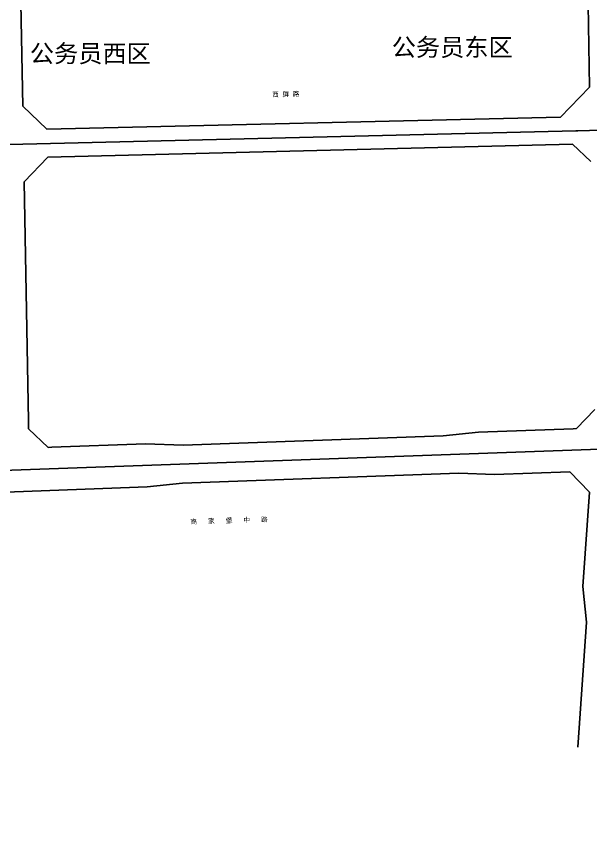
# Model space of a CAD drawing. Extents: x 529262 to 576451, y 2694391 to 2717535.
# Drawn here: x 563885 to 564370, y 2708739 to 2709438 of the extents above; entities that cross this region are included whole.
import ezdxf
from ezdxf.enums import TextEntityAlignment as Align
from ezdxf.xclip import XClip

# ---------------------------------------------------------------- set-up
doc = ezdxf.new("R2010")
doc.units = 0
doc.header["$XCLIPFRAME"] = 0
for name, color, linetype in [('PP-COM', 7, 'Continuous'), ('RD-中线', 40, 'Continuous'), ('RD-红线', 7, 'Continuous'), ('RD-路名', 7, 'Continuous'), ('地块名称', 1, 'Continuous')]:
    doc.layers.add(name, color=color, linetype=linetype)
doc.styles.get("Standard").update_dxf_attribs({"font": '', "height": 2.5, "bigfont": 'smfs.shx'})
doc.styles.add('黑体', font='simhei.ttf')
doc.styles.get('Standard').set_extended_font_data('FangSong_GB2312')

# ---------------------------------------------------------------- blocks, each defined once
blk = doc.blocks.new('A$C19FD0107')
at = {"layer": 'RD-中线', "color": 8, "linetype": 'Continuous', "flags": 128}
for points in [[(-7119.69, 14938.66), (-6640.33, 14950.11, 0.000756), (-6638.82, 14950.15), (-6608.76, 14950.96)], [(-7657.85, 14704.83), (-7375.71, 14664.6, 0.044361), (-7251.92, 14658.04), (-6604.32, 14681.17)]]:
    blk.add_lwpolyline(points, format="xyb", dxfattribs=at)
at = {"layer": 'RD-红线', "color": 8}
for p, q in [((-6752.65, 14691.88), (-6972.54, 14684.03)), ((-6752.65, 14691.88), (-6722.75, 14695.2)), ((-6972.54, 14684.03), (-7004.3, 14685.14)), ((-6739.33, 14660.34), (-6973.09, 14651.99)), ((-6973.09, 14651.99), (-7002.99, 14648.71)), ((-7002.99, 14648.71), (-7224.67, 14640.75))]:
    blk.add_line(p, q, dxfattribs=at)
at = {"layer": 'RD-红线', "color": 8, "linetype": 'Continuous'}
blk.add_line((-6739.33, 14660.34), (-6709.27, 14659.16), dxfattribs=at)
at = {"layer": 'RD-红线', "color": 8, "linetype": 'Continuous', "flags": 128}
for points in [[(-6632.32, 15197.3), (-6628.86, 14987.21)], [(-7112.34, 15193.96), (-7112.25, 15189.08), (-7108.24, 14971.05)], [(-7087.77, 14951.43), (-6653.26, 14961.8)], [(-6627.76, 14924.17), (-6643.13, 14938.92)], [(-7107.06, 14907.06), (-7103.34, 14704.8), (-7103.21, 14697.9)], [(-6972.54, 14684.03), (-6752.64, 14691.88)], [(-6973.09, 14651.99), (-6739.33, 14660.34)], [(-6645.5, 14661.44), (-6709.27, 14659.16)]]:
    blk.add_lwpolyline(points, dxfattribs=at)
at = {"layer": 'RD-红线', "color": 8, "linetype": 'Continuous'}
blk.add_lwpolyline([(-6653.26, 14961.8), (-6628.86, 14987.21, 0.412042)], format="xyb", dxfattribs=at)
at = {"layer": 'RD-红线', "color": 8}
for points in [[(-7108.24, 14971.05), (-7087.77, 14951.43, 0.41582)], [(-7087.04, 14927.95), (-7107.06, 14907.06, 0.412609)], [(-6639.74, 14698.17), (-6624.31, 14714.42, 0.408587)], [(-7103.21, 14697.9), (-7086.65, 14682.2, 0.419293)], [(-6628.97, 14644.36), (-6645.5, 14661.44, 0.444913)]]:
    blk.add_lwpolyline(points, format="xyb", dxfattribs=at)
blk.add_lwpolyline([(-6643.13, 14938.92), (-7087.04, 14927.95)], dxfattribs=at)
at = {"layer": 'RD-红线', "color": 8, "flags": 128}
for points in [[(-6639.74, 14698.17), (-6642.8, 14698.06), (-6722.75, 14695.2)], [(-7004.3, 14685.14), (-7083.67, 14682.31), (-7086.65, 14682.2)]]:
    blk.add_lwpolyline(points, dxfattribs=at)
at = {"layer": 'RD-红线', "color": 8, "linetype": 'Continuous'}
for points in [[(-6634.4, 14564.54), (-6628.97, 14644.36)], [(-6631.45, 14534.27), (-6634.4, 14564.54)], [(-6647.62, 14296.65), (-6631.45, 14534.27)]]:
    blk.add_lwpolyline(points, dxfattribs=at)

msp = doc.modelspace()

# ---------------------------------------------------------------- block references
at = {"layer": 'PP-COM'}
ref = msp.add_blockref('A$C19FD0107', (570997.993, 2694390.603), dxfattribs=at)
XClip(ref).set_block_clipping_path([(-9366.4383134884, 14428.6043910822), (-3328.4480743363, 17452.7484863754)])

# ---------------------------------------------------------------- texts
at = {"layer": 'RD-路名', "color": 7, "style": '黑体'}
for s, rotation, p in [('西 屏 路', 1.309357, (564112.291, 2709371.844)), ('高   家   堡   中   路   ', 1.648327, (564068.962, 2709011.243))]:
    msp.add_text(s, height=4, rotation=rotation, dxfattribs=at).set_placement(p, align=Align.MIDDLE)
at = {"layer": '地块名称', "color": 1}
for s, p in [('公务员东区', (564201.864, 2709404.015)), ('公务员西区', (563895.834, 2709398.69))]:
    msp.add_text(s, height=15, dxfattribs=at).set_placement(p)

doc.saveas('drawing.dxf')
